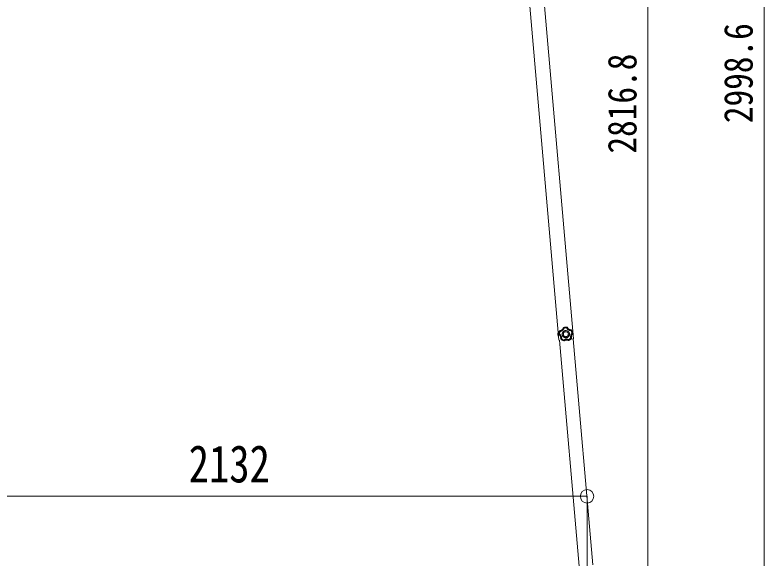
# Model space of a CAD drawing. Units: millimetres at full size, sheet at 1:40. Extents: x -11181 to 11305, y -7804 to 7716.
# Drawn here: x 4825 to 7062, y 3153 to 4774 of the extents above; entities that cross this region are included whole.
import ezdxf
from ezdxf.enums import TextEntityAlignment as Align

# ---------------------------------------------------------------- set-up
doc = ezdxf.new("R2010")
doc.units = ezdxf.units.MM
doc.header["$LTSCALE"] = 40
doc.header["$PDMODE"] = 32
doc.header["$PDSIZE"] = 40
for name, color, linetype, lineweight in [('0-A_寸法', 6, 'Continuous', 9), ('1-1_GLASS', 4, 'Continuous', 9), ('1-2_GLASS_SEAL', 4, 'Continuous', 9), ('1-A', 6, 'Continuous', 9)]:
    doc.layers.add(name, color=color, linetype=linetype, lineweight=lineweight)
doc.styles.add('ＭＳ ゴシック', font='')
doc.styles.get('ＭＳ ゴシック').set_extended_font_data('MS Gothic')

msp = doc.modelspace()

# ---------------------------------------------------------------- linework, layer by layer
at = {"layer": '0-A_寸法'}
for p, q in [((7062.4, 3104.14), (7062.4, 6102.69)), ((6715.29, 3104.14), (6715.29, 5920.93))]:
    msp.add_line(p, q, dxfattribs=at)
at = {"layer": '1-1_GLASS'}
for p, q in [((6449.9, 3803.34), (6267.68, 5887.34)), ((6493.73, 3807.18), (6311.51, 5891.17)), ((6493.73, 3807.18), (6485.37, 3806.45)), ((6551.39, 3132.74), (6492.29, 3807.06)), ((6510.58, 3128.84), (6451.45, 3803.49))]:
    msp.add_line(p, q, dxfattribs=at)
at = {"layer": '1-2_GLASS_SEAL'}
for p, q in [((6447.21, 3826.09), (6447.92, 3826.14)), ((6447.21, 3826.09), (6447.66, 3819.61)), ((6447.92, 3826.14), (6448.83, 3813.17)), ((6452.5, 3831.74), (6452.11, 3831.49)), ((6452.49, 3831.74), (6452.11, 3831.49)), ((6452.38, 3831.21), (6452.11, 3831.49)), ((6452.76, 3831.46), (6452.38, 3831.21)), ((6452.76, 3831.46), (6452.38, 3831.21)), ((6452.5, 3831.74), (6452.76, 3831.46)), ((6463.47, 3841.01), (6463.15, 3840.68)), ((6463.46, 3841.01), (6463.15, 3840.68)), ((6463.38, 3840.37), (6463.15, 3840.68)), ((6463.7, 3840.7), (6463.38, 3840.37)), ((6463.7, 3840.7), (6463.38, 3840.37)), ((6463.47, 3841.01), (6463.7, 3840.7)), ((6474.36, 3841.45), (6474.55, 3841.79)), ((6474.72, 3841.16), (6474.36, 3841.45)), ((6474.72, 3841.16), (6474.36, 3841.45)), ((6474.91, 3841.5), (6474.55, 3841.79)), ((6474.91, 3841.5), (6474.55, 3841.79)), ((6474.91, 3841.5), (6474.72, 3841.16)), ((6486.48, 3833.82), (6486.7, 3834.13)), ((6486.89, 3833.62), (6486.48, 3833.82)), ((6486.89, 3833.62), (6486.48, 3833.82)), ((6487.12, 3833.94), (6486.7, 3834.13)), ((6487.12, 3833.94), (6486.7, 3834.13)), ((6487.12, 3833.94), (6486.89, 3833.62)), ((6448.11, 3813.12), (6447.66, 3819.61)), ((6448.11, 3813.12), (6448.83, 3813.17)), ((6449.43, 3820.71), (6449.79, 3820.83)), ((6449.43, 3820.71), (6449.64, 3820.31)), ((6449.43, 3820.71), (6449.64, 3820.31)), ((6450.01, 3820.43), (6449.64, 3820.31)), ((6449.79, 3820.83), (6450.01, 3820.43)), ((6449.79, 3820.83), (6450.01, 3820.43)), ((6454.85, 3807.41), (6455.2, 3807.58)), ((6454.85, 3807.41), (6454.98, 3806.97)), ((6454.85, 3807.41), (6454.98, 3806.97)), ((6455.33, 3807.13), (6454.98, 3806.97)), ((6455.2, 3807.58), (6455.33, 3807.13)), ((6455.2, 3807.58), (6455.33, 3807.13)), ((6487.32, 3809.37), (6487.38, 3809.83)), ((6487.32, 3809.37), (6487.38, 3809.83)), ((6487.69, 3809.26), (6487.32, 3809.37)), ((6487.38, 3809.83), (6487.75, 3809.71)), ((6487.69, 3809.26), (6487.75, 3809.71)), ((6487.69, 3809.26), (6487.75, 3809.71)), ((6490.74, 3823.28), (6490.9, 3823.71)), ((6490.74, 3823.28), (6490.9, 3823.71)), ((6491.12, 3823.21), (6490.74, 3823.28)), ((6490.9, 3823.71), (6491.28, 3823.63)), ((6491.12, 3823.21), (6491.28, 3823.63)), ((6491.12, 3823.21), (6491.28, 3823.63)), ((6464.39, 3801.47), (6464.85, 3801.55)), ((6464.39, 3801.47), (6464.85, 3801.55)), ((6464.4, 3801.08), (6464.39, 3801.47)), ((6464.4, 3801.08), (6464.85, 3801.16)), ((6464.4, 3801.08), (6464.85, 3801.16)), ((6464.85, 3801.55), (6464.85, 3801.16)), ((6478.67, 3802.52), (6479.13, 3802.5)), ((6478.72, 3802.13), (6478.67, 3802.52)), ((6478.67, 3802.52), (6479.13, 3802.5)), ((6478.72, 3802.13), (6479.18, 3802.11)), ((6478.72, 3802.13), (6479.18, 3802.11)), ((6479.13, 3802.5), (6479.18, 3802.11))]:
    msp.add_line(p, q, dxfattribs=at)
for points in [[(6452.11, 3831.49), (6450.9, 3828.95), (6450.04, 3826.28), (6449.55, 3823.52), (6449.42, 3820.71)], [(6452.11, 3831.49), (6450.9, 3828.95), (6450.04, 3826.28), (6449.55, 3823.52), (6449.43, 3820.71)], [(6452.38, 3831.21), (6451.22, 3828.76), (6450.4, 3826.19), (6449.92, 3823.54), (6449.79, 3820.83)], [(6452.38, 3831.21), (6452.39, 3831.19), (6452.4, 3831.18), (6452.43, 3831.15), (6452.46, 3831.11), (6452.49, 3831.07), (6452.54, 3831.02), (6452.58, 3830.96), (6452.64, 3830.89), (6452.7, 3830.82), (6452.76, 3830.74), (6452.84, 3830.65), (6453, 3830.47), (6453.17, 3830.28), (6453.31, 3830.12), (6453.4, 3830.01), (6453.49, 3829.91), (6453.59, 3829.8), (6453.69, 3829.69), (6453.79, 3829.58), (6452.35, 3825.71), (6451.8, 3821.6)], [(6463.15, 3840.68), (6462.94, 3840.04), (6462.71, 3839.41), (6462.47, 3838.88), (6462.32, 3838.58), (6462.17, 3838.28), (6462, 3837.98), (6461.83, 3837.69), (6461.66, 3837.41), (6461.03, 3836.52), (6460.16, 3835.51), (6459.18, 3834.6), (6458.11, 3833.79), (6456.97, 3833.11), (6455.98, 3832.65), (6455.67, 3832.52), (6455.36, 3832.4), (6455.04, 3832.29), (6454.72, 3832.19), (6454.39, 3832.1), (6453.82, 3831.96), (6453.16, 3831.83), (6452.49, 3831.74)], [(6452.76, 3831.46), (6453.42, 3831.55), (6454.07, 3831.68), (6454.65, 3831.82), (6454.97, 3831.91), (6455.28, 3832.01), (6455.6, 3832.12), (6455.9, 3832.24), (6456.21, 3832.36), (6456.71, 3832.58), (6457.29, 3832.88), (6457.86, 3833.2), (6458.17, 3833.4), (6458.45, 3833.58), (6458.72, 3833.77), (6458.98, 3833.97), (6459.25, 3834.17), (6459.75, 3834.6), (6460.68, 3835.53), (6461.51, 3836.56), (6462.04, 3837.36), (6462.37, 3837.93), (6462.67, 3838.52), (6462.94, 3839.12), (6463.18, 3839.74), (6463.38, 3840.37)], [(6452.76, 3831.46), (6452.77, 3831.45), (6452.78, 3831.43), (6452.8, 3831.39), (6452.82, 3831.35), (6452.84, 3831.3), (6452.87, 3831.24), (6452.91, 3831.18), (6452.95, 3831.1), (6452.99, 3831.02), (6453.04, 3830.93), (6453.09, 3830.82), (6453.21, 3830.61), (6453.33, 3830.39), (6453.43, 3830.2), (6453.5, 3830.08), (6453.57, 3829.96), (6453.64, 3829.84), (6453.71, 3829.71), (6453.79, 3829.58)], [(6463.38, 3840.37), (6463.42, 3840.34), (6463.49, 3840.29), (6463.61, 3840.2), (6463.75, 3840.09), (6463.93, 3839.95), (6464.12, 3839.8), (6464.34, 3839.62), (6464.57, 3839.44), (6464.81, 3839.24), (6465.05, 3839.04), (6464.8, 3838.38), (6464.52, 3837.75), (6464.25, 3837.19), (6464.08, 3836.89), (6463.91, 3836.58), (6463.73, 3836.29), (6463.54, 3835.99), (6463.35, 3835.7), (6462.73, 3834.86), (6461.82, 3833.83), (6460.82, 3832.88), (6460.46, 3832.58), (6460.19, 3832.37), (6459.91, 3832.16), (6459.62, 3831.96), (6459.34, 3831.76), (6458.95, 3831.52), (6458.35, 3831.17), (6457.74, 3830.86), (6457.12, 3830.57), (6456.48, 3830.31), (6455.82, 3830.08), (6455.15, 3829.88), (6454.47, 3829.72), (6453.79, 3829.58)], [(6481.19, 3821.95), (6481.06, 3823.05), (6480.82, 3824.11), (6480.48, 3825.12), (6480.05, 3826.08), (6479.53, 3826.99), (6478.93, 3827.84), (6478.25, 3828.63), (6477.5, 3829.35), (6476.69, 3829.99), (6475.82, 3830.55), (6474.89, 3831.03), (6473.92, 3831.42), (6472.9, 3831.71), (6471.85, 3831.9), (6470.77, 3831.99), (6469.67, 3831.97), (6468.57, 3831.84), (6467.51, 3831.6), (6466.5, 3831.26), (6465.53, 3830.83), (6464.62, 3830.31), (6463.77, 3829.71), (6462.99, 3829.03), (6462.27, 3828.28), (6461.63, 3827.47), (6461.07, 3826.6), (6460.59, 3825.67), (6460.2, 3824.7), (6459.91, 3823.68), (6459.72, 3822.63), (6459.63, 3821.55), (6459.65, 3820.45), (6459.78, 3819.35), (6460.02, 3818.29), (6460.36, 3817.28), (6460.79, 3816.31), (6461.31, 3815.4), (6461.91, 3814.55), (6462.59, 3813.77)], [(6474.55, 3841.79), (6471.76, 3842.16), (6468.95, 3842.15), (6466.18, 3841.77), (6463.47, 3841.02)], [(6474.55, 3841.79), (6471.76, 3842.16), (6468.95, 3842.15), (6466.18, 3841.77), (6463.47, 3841.01)], [(6474.36, 3841.45), (6471.68, 3841.79), (6468.98, 3841.78), (6466.31, 3841.41), (6463.7, 3840.7)], [(6463.7, 3840.7), (6463.73, 3840.67), (6463.79, 3840.6), (6463.88, 3840.49), (6464, 3840.34), (6464.14, 3840.17), (6464.31, 3839.98), (6464.48, 3839.76), (6464.67, 3839.53), (6464.86, 3839.29), (6465.05, 3839.04)], [(6473.25, 3839.61), (6469.12, 3839.78), (6465.05, 3839.04)], [(6474.36, 3841.45), (6474.34, 3841.41), (6474.29, 3841.33), (6474.21, 3841.21), (6474.11, 3841.05), (6473.99, 3840.86), (6473.86, 3840.65), (6473.72, 3840.41), (6473.57, 3840.15), (6473.41, 3839.88), (6473.25, 3839.61)], [(6474.72, 3841.16), (6474.69, 3841.13), (6474.62, 3841.07), (6474.52, 3840.96), (6474.39, 3840.83), (6474.24, 3840.67), (6474.07, 3840.49), (6473.88, 3840.29), (6473.67, 3840.07), (6473.47, 3839.84), (6473.25, 3839.61)], [(6486.48, 3833.82), (6486.46, 3833.78), (6486.43, 3833.69), (6486.39, 3833.55), (6486.32, 3833.38), (6486.25, 3833.17), (6486.16, 3832.93), (6486.06, 3832.67), (6485.96, 3832.4), (6485.84, 3832.11), (6485.72, 3831.82), (6485.02, 3831.85), (6484.32, 3831.92), (6483.63, 3832.03), (6482.93, 3832.17), (6482.25, 3832.34), (6481.25, 3832.65), (6479.97, 3833.18), (6478.74, 3833.83), (6478.22, 3834.16), (6477.92, 3834.35), (6477.63, 3834.56), (6477.35, 3834.76), (6477.08, 3834.98), (6476.74, 3835.26), (6476.22, 3835.72), (6475.72, 3836.21), (6475.24, 3836.72), (6474.79, 3837.25), (6474.37, 3837.81), (6473.97, 3838.39), (6473.6, 3838.99), (6473.25, 3839.61)], [(6474.72, 3841.16), (6475.01, 3840.57), (6475.33, 3839.99), (6475.69, 3839.42), (6476.07, 3838.88), (6476.48, 3838.36), (6476.91, 3837.86), (6477.37, 3837.39), (6477.85, 3836.94), (6478.18, 3836.66), (6478.44, 3836.45), (6478.71, 3836.25), (6478.98, 3836.06), (6479.25, 3835.87), (6479.62, 3835.64), (6480.78, 3835.01), (6481.99, 3834.52), (6482.94, 3834.23), (6483.26, 3834.15), (6483.59, 3834.07), (6483.91, 3834.01), (6484.24, 3833.96), (6484.57, 3833.91), (6485.15, 3833.85), (6485.81, 3833.82), (6486.48, 3833.82)], [(6486.7, 3834.13), (6486.03, 3834.13), (6485.36, 3834.17), (6484.78, 3834.22), (6484.45, 3834.27), (6484.11, 3834.33), (6483.78, 3834.39), (6483.45, 3834.46), (6483.13, 3834.54), (6482.09, 3834.87), (6480.86, 3835.38), (6479.69, 3836.03), (6478.59, 3836.8), (6477.59, 3837.68), (6476.85, 3838.47), (6476.63, 3838.72), (6476.42, 3838.99), (6476.22, 3839.26), (6476.02, 3839.53), (6475.84, 3839.81), (6475.53, 3840.31), (6475.2, 3840.9), (6474.91, 3841.5)], [(6486.89, 3833.62), (6486.87, 3833.58), (6486.82, 3833.5), (6486.74, 3833.38), (6486.64, 3833.22), (6486.53, 3833.03), (6486.39, 3832.82), (6486.24, 3832.59), (6486.08, 3832.34), (6485.9, 3832.08), (6485.72, 3831.82)], [(6488.8, 3824.19), (6487.69, 3828.18), (6485.72, 3831.82)], [(6490.9, 3823.71), (6490.39, 3826.37), (6489.55, 3828.93), (6488.38, 3831.35), (6486.89, 3833.62)], [(6491.28, 3823.63), (6490.77, 3826.4), (6489.89, 3829.07), (6488.67, 3831.59), (6487.12, 3833.94)], [(6491.28, 3823.63), (6490.76, 3826.4), (6489.89, 3829.07), (6488.67, 3831.59), (6487.12, 3833.94)], [(6449.64, 3820.31), (6450.19, 3819.91), (6450.71, 3819.49), (6451.15, 3819.1), (6451.39, 3818.87), (6451.63, 3818.63), (6451.86, 3818.38), (6452.08, 3818.13), (6452.3, 3817.87), (6452.94, 3817), (6453.63, 3815.86), (6454.2, 3814.65), (6454.64, 3813.38), (6454.93, 3812.08), (6455.07, 3811.01), (6455.09, 3810.67), (6455.11, 3810.34), (6455.12, 3810), (6455.11, 3809.66), (6455.1, 3809.33), (6455.06, 3808.74), (6454.97, 3808.07), (6454.85, 3807.41)], [(6449.79, 3820.83), (6449.83, 3820.85), (6449.92, 3820.89), (6450.06, 3820.94), (6450.23, 3821.01), (6450.44, 3821.09), (6450.67, 3821.19), (6450.93, 3821.29), (6451.21, 3821.39), (6451.5, 3821.5), (6451.8, 3821.6)], [(6450.01, 3820.43), (6450.05, 3820.45), (6450.12, 3820.51), (6450.24, 3820.59), (6450.39, 3820.69), (6450.58, 3820.82), (6450.79, 3820.96), (6451.02, 3821.11), (6451.27, 3821.27), (6451.53, 3821.44), (6451.8, 3821.6), (6452.34, 3821.17), (6452.86, 3820.7), (6453.3, 3820.27), (6453.54, 3820.02), (6453.78, 3819.76), (6454, 3819.5), (6454.23, 3819.23), (6454.44, 3818.96), (6455.05, 3818.11), (6455.75, 3816.93), (6456.35, 3815.68), (6456.52, 3815.24), (6456.64, 3814.92), (6456.75, 3814.59), (6456.85, 3814.26), (6456.95, 3813.92), (6457.06, 3813.48), (6457.21, 3812.8), (6457.32, 3812.13), (6457.4, 3811.44), (6457.45, 3810.75), (6457.46, 3810.06), (6457.44, 3809.36), (6457.39, 3808.66), (6457.31, 3807.97)], [(6455.2, 3807.58), (6455.32, 3808.23), (6455.4, 3808.89), (6455.44, 3809.48), (6455.46, 3809.81), (6455.46, 3810.14), (6455.45, 3810.47), (6455.44, 3810.8), (6455.42, 3811.13), (6455.36, 3811.68), (6455.26, 3812.32), (6455.12, 3812.97), (6455.04, 3813.32), (6454.95, 3813.64), (6454.85, 3813.95), (6454.74, 3814.27), (6454.63, 3814.58), (6454.37, 3815.19), (6453.78, 3816.37), (6453.06, 3817.47), (6452.46, 3818.22), (6452.02, 3818.71), (6451.55, 3819.18), (6451.06, 3819.62), (6450.55, 3820.04), (6450.01, 3820.43)], [(6454.98, 3806.97), (6457.02, 3805.03), (6459.29, 3803.39), (6461.76, 3802.07), (6464.4, 3801.08)], [(6454.98, 3806.97), (6457.02, 3805.03), (6459.29, 3803.39), (6461.76, 3802.07), (6464.4, 3801.08)], [(6455.2, 3807.58), (6455.25, 3807.58), (6455.34, 3807.6), (6455.48, 3807.62), (6455.66, 3807.65), (6455.88, 3807.69), (6456.13, 3807.73), (6456.4, 3807.78), (6456.69, 3807.84), (6457, 3807.9), (6457.31, 3807.97)], [(6455.33, 3807.13), (6455.37, 3807.15), (6455.46, 3807.19), (6455.59, 3807.24), (6455.76, 3807.31), (6455.97, 3807.39), (6456.2, 3807.49), (6456.46, 3807.6), (6456.73, 3807.72), (6457.02, 3807.84), (6457.31, 3807.97)], [(6455.33, 3807.13), (6457.3, 3805.28), (6459.49, 3803.7), (6461.86, 3802.43), (6464.39, 3801.47)], [(6457.31, 3807.97), (6460.55, 3805.4), (6464.28, 3803.61)], [(6462.59, 3813.77), (6463.34, 3813.05), (6464.15, 3812.41), (6465.02, 3811.85), (6465.95, 3811.37), (6466.92, 3810.98), (6467.94, 3810.69), (6468.99, 3810.5), (6470.07, 3810.41), (6471.17, 3810.43), (6472.27, 3810.56), (6473.33, 3810.8), (6474.34, 3811.14), (6475.31, 3811.57), (6476.22, 3812.09), (6477.07, 3812.69), (6477.85, 3813.37), (6478.57, 3814.12), (6479.21, 3814.93), (6479.77, 3815.8), (6480.25, 3816.73), (6480.64, 3817.7), (6480.93, 3818.72), (6481.12, 3819.77), (6481.21, 3820.85), (6481.19, 3821.95)], [(6464.85, 3801.55), (6464.83, 3801.59), (6464.81, 3801.68), (6464.76, 3801.82), (6464.71, 3802), (6464.65, 3802.21), (6464.58, 3802.45), (6464.51, 3802.72), (6464.43, 3803.01), (6464.35, 3803.31), (6464.28, 3803.61), (6464.87, 3804), (6465.48, 3804.35), (6466.1, 3804.68), (6466.74, 3804.97), (6467.4, 3805.23), (6468.39, 3805.56), (6469.74, 3805.89), (6471.12, 3806.09), (6471.73, 3806.13), (6472.08, 3806.15), (6472.43, 3806.15), (6472.79, 3806.15), (6473.14, 3806.14), (6473.57, 3806.11), (6474.26, 3806.04), (6474.95, 3805.94), (6475.64, 3805.81), (6476.32, 3805.64), (6476.99, 3805.44), (6477.66, 3805.2), (6478.31, 3804.94), (6478.95, 3804.64)], [(6478.67, 3802.52), (6478.09, 3802.83), (6477.49, 3803.11), (6476.87, 3803.36), (6476.24, 3803.57), (6475.61, 3803.76), (6474.96, 3803.9), (6474.31, 3804.02), (6473.66, 3804.1), (6473.22, 3804.13), (6472.9, 3804.14), (6472.56, 3804.15), (6472.23, 3804.15), (6471.9, 3804.14), (6471.46, 3804.11), (6470.16, 3803.93), (6468.88, 3803.62), (6467.95, 3803.3), (6467.64, 3803.17), (6467.33, 3803.04), (6467.03, 3802.9), (6466.74, 3802.75), (6466.45, 3802.6), (6465.94, 3802.3), (6465.38, 3801.94), (6464.85, 3801.55)], [(6464.85, 3801.16), (6465.39, 3801.56), (6465.95, 3801.93), (6466.46, 3802.22), (6466.76, 3802.38), (6467.06, 3802.53), (6467.36, 3802.67), (6467.67, 3802.81), (6467.98, 3802.93), (6469.01, 3803.28), (6470.31, 3803.59), (6471.64, 3803.75), (6472.98, 3803.77), (6474.3, 3803.65), (6475.37, 3803.45), (6475.7, 3803.37), (6476.02, 3803.28), (6476.34, 3803.18), (6476.66, 3803.08), (6476.98, 3802.96), (6477.52, 3802.74), (6478.13, 3802.45), (6478.72, 3802.13)], [(6478.67, 3802.52), (6478.68, 3802.56), (6478.7, 3802.65), (6478.72, 3802.8), (6478.74, 3802.98), (6478.78, 3803.2), (6478.81, 3803.45), (6478.85, 3803.72), (6478.88, 3804.02), (6478.92, 3804.32), (6478.95, 3804.64)], [(6478.95, 3804.64), (6482.39, 3806.93), (6485.25, 3809.92)], [(6479.13, 3802.5), (6479.13, 3802.54), (6479.12, 3802.64), (6479.11, 3802.78), (6479.1, 3802.97), (6479.09, 3803.19), (6479.07, 3803.44), (6479.04, 3803.72), (6479.01, 3804.02), (6478.98, 3804.32), (6478.95, 3804.64)], [(6479.13, 3802.5), (6481.51, 3803.8), (6483.68, 3805.4), (6485.63, 3807.26), (6487.32, 3809.37)], [(6479.18, 3802.11), (6481.66, 3803.46), (6483.92, 3805.11), (6485.94, 3807.05), (6487.69, 3809.26)], [(6479.18, 3802.11), (6481.66, 3803.46), (6483.92, 3805.11), (6485.94, 3807.05), (6487.69, 3809.26)], [(6487.38, 3809.83), (6487.34, 3809.83), (6487.24, 3809.83), (6487.1, 3809.83), (6486.92, 3809.84), (6486.7, 3809.84), (6486.44, 3809.85), (6486.17, 3809.87), (6485.87, 3809.88), (6485.56, 3809.9), (6485.25, 3809.92), (6485.06, 3810.61), (6484.92, 3811.29), (6484.8, 3811.99), (6484.72, 3812.69), (6484.67, 3813.39), (6484.66, 3814.44), (6484.77, 3815.82), (6485.01, 3817.19), (6485.15, 3817.79), (6485.25, 3818.13), (6485.35, 3818.47), (6485.46, 3818.8), (6485.58, 3819.13), (6485.74, 3819.53), (6486.02, 3820.17), (6486.33, 3820.8), (6486.67, 3821.41), (6487.04, 3822), (6487.44, 3822.58), (6487.87, 3823.14), (6488.32, 3823.68), (6488.8, 3824.19)], [(6487.32, 3809.37), (6487.28, 3809.38), (6487.19, 3809.4), (6487.05, 3809.44), (6486.87, 3809.48), (6486.65, 3809.54), (6486.4, 3809.6), (6486.14, 3809.67), (6485.85, 3809.75), (6485.55, 3809.84), (6485.25, 3809.92)], [(6490.74, 3823.28), (6490.26, 3822.82), (6489.81, 3822.33), (6489.38, 3821.82), (6488.98, 3821.29), (6488.61, 3820.74), (6488.27, 3820.17), (6487.96, 3819.59), (6487.69, 3819), (6487.52, 3818.59), (6487.4, 3818.28), (6487.3, 3817.97), (6487.2, 3817.65), (6487.1, 3817.33), (6486.99, 3816.91), (6486.76, 3815.61), (6486.66, 3814.31), (6486.68, 3813.32), (6486.7, 3812.99), (6486.73, 3812.65), (6486.78, 3812.32), (6486.82, 3812), (6486.88, 3811.67), (6487.01, 3811.1), (6487.18, 3810.46), (6487.38, 3809.83)], [(6487.75, 3809.71), (6487.54, 3810.35), (6487.37, 3811), (6487.24, 3811.57), (6487.19, 3811.9), (6487.14, 3812.23), (6487.09, 3812.57), (6487.06, 3812.9), (6487.04, 3813.24), (6487.02, 3814.32), (6487.14, 3815.65), (6487.39, 3816.96), (6487.78, 3818.25), (6488.31, 3819.47), (6488.83, 3820.42), (6489.01, 3820.71), (6489.19, 3820.99), (6489.39, 3821.26), (6489.59, 3821.53), (6489.79, 3821.8), (6490.17, 3822.25), (6490.63, 3822.74), (6491.12, 3823.21)], [(6490.9, 3823.71), (6490.85, 3823.72), (6490.76, 3823.74), (6490.62, 3823.78), (6490.44, 3823.82), (6490.22, 3823.88), (6489.98, 3823.93), (6489.71, 3824), (6489.42, 3824.06), (6489.11, 3824.13), (6488.8, 3824.19)], [(6490.74, 3823.28), (6490.7, 3823.3), (6490.61, 3823.34), (6490.49, 3823.4), (6490.32, 3823.49), (6490.12, 3823.58), (6489.9, 3823.69), (6489.65, 3823.81), (6489.38, 3823.94), (6489.09, 3824.06), (6488.8, 3824.19)], [(6464.39, 3801.47), (6464.39, 3801.51), (6464.38, 3801.61), (6464.37, 3801.75), (6464.36, 3801.94), (6464.34, 3802.16), (6464.33, 3802.41), (6464.31, 3802.69), (6464.3, 3802.99), (6464.29, 3803.3), (6464.28, 3803.61)]]:
    msp.add_lwpolyline(points, dxfattribs=at)
msp.add_lwpolyline([(6477.9, 3821.72), (6477.65, 3823.22), (6477.11, 3824.59), (6476.33, 3825.82), (6475.34, 3826.86), (6474.17, 3827.7), (6472.85, 3828.3), (6471.42, 3828.64), (6469.9, 3828.68), (6468.4, 3828.43), (6467.02, 3827.89), (6465.8, 3827.11), (6464.76, 3826.12), (6463.92, 3824.95), (6463.32, 3823.63), (6462.98, 3822.19), (6462.94, 3820.68), (6463.19, 3819.18), (6463.73, 3817.8), (6464.51, 3816.58), (6465.5, 3815.54), (6466.67, 3814.7), (6467.99, 3814.1), (6469.42, 3813.76), (6470.94, 3813.71), (6472.44, 3813.97), (6473.82, 3814.51), (6475.04, 3815.29), (6476.08, 3816.28), (6476.92, 3817.45), (6477.52, 3818.77), (6477.86, 3820.2)], close=True, dxfattribs=at)
msp.add_arc((6466.53, 3820.93), 20, 165.03443, 202.96557, dxfattribs=at)
at = {"layer": '1-A'}
for p, q in [((4401.81, 3337.09), (6533.81, 3337.09)), ((6533.81, 3337.09), (6533.81, 3104.14))]:
    msp.add_line(p, q, dxfattribs=at)
msp.add_point((6533.81, 3337.09), dxfattribs=at)

# ---------------------------------------------------------------- texts
at = {"layer": '0-A_寸法', "color": 7, "style": 'ＭＳ ゴシック', "width": 0.85}
for s, p in [('2998.6', (7054.4, 4451.41)), ('2816.8', (6707.29, 4360.53))]:
    msp.add_text(s, height=86.02, rotation=90, dxfattribs=at).set_placement(p, align=Align.BOTTOM_LEFT)
at = {"layer": '1-A', "color": 7, "style": 'ＭＳ ゴシック', "width": 0.8}
msp.add_text('2132', height=111.4, dxfattribs=at).set_placement((5343.81, 3345.09), align=Align.BOTTOM_LEFT)

doc.saveas('drawing.dxf')
